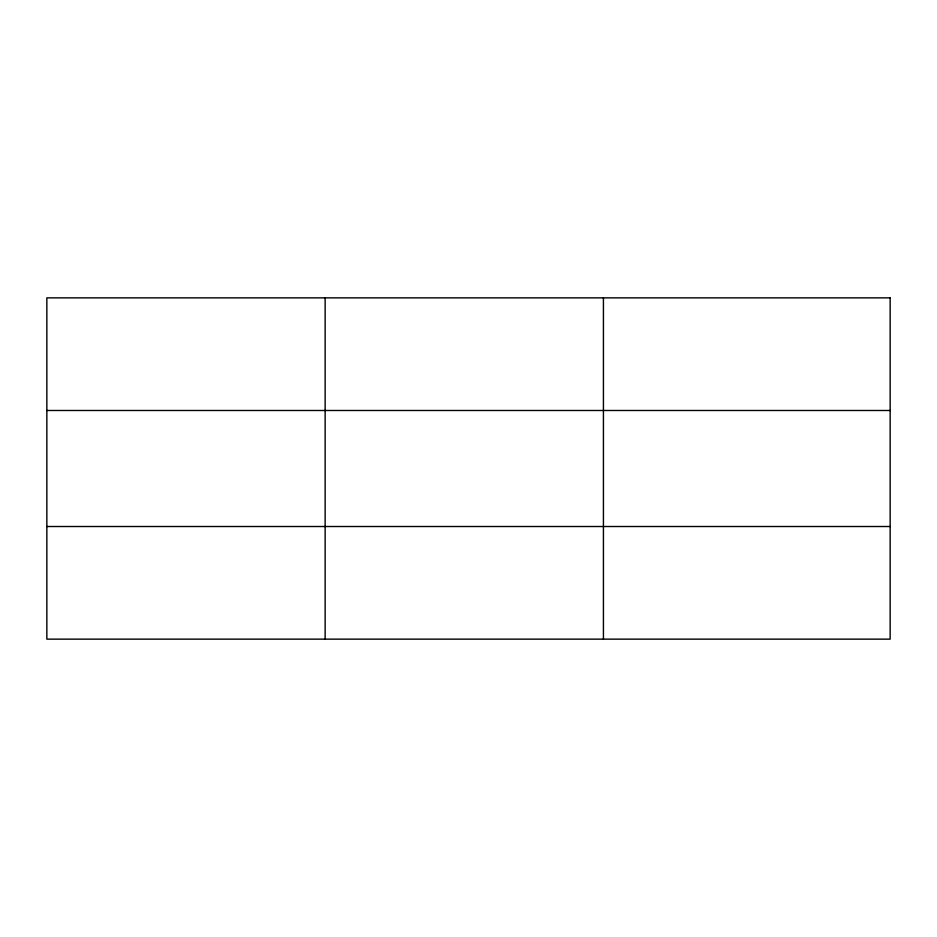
<?xml version="1.0" encoding="UTF-8"?>
<svg xmlns="http://www.w3.org/2000/svg" width="937" height="937" viewBox="0 0 937 937"><rect width="100%" height="100%" fill="white"/><g stroke="black" fill="none" stroke-linecap="round" stroke-linejoin="round"><path stroke-width="1.41" d="M325.139 297.861L325.139 639.139M603.428 297.861L603.428 639.139M46.85 410.488L890.15 410.488M46.85 526.512L890.15 526.512M890.15 297.861L890.15 639.139L46.85 639.139L46.85 297.861L890.15 297.861"/></g></svg>
